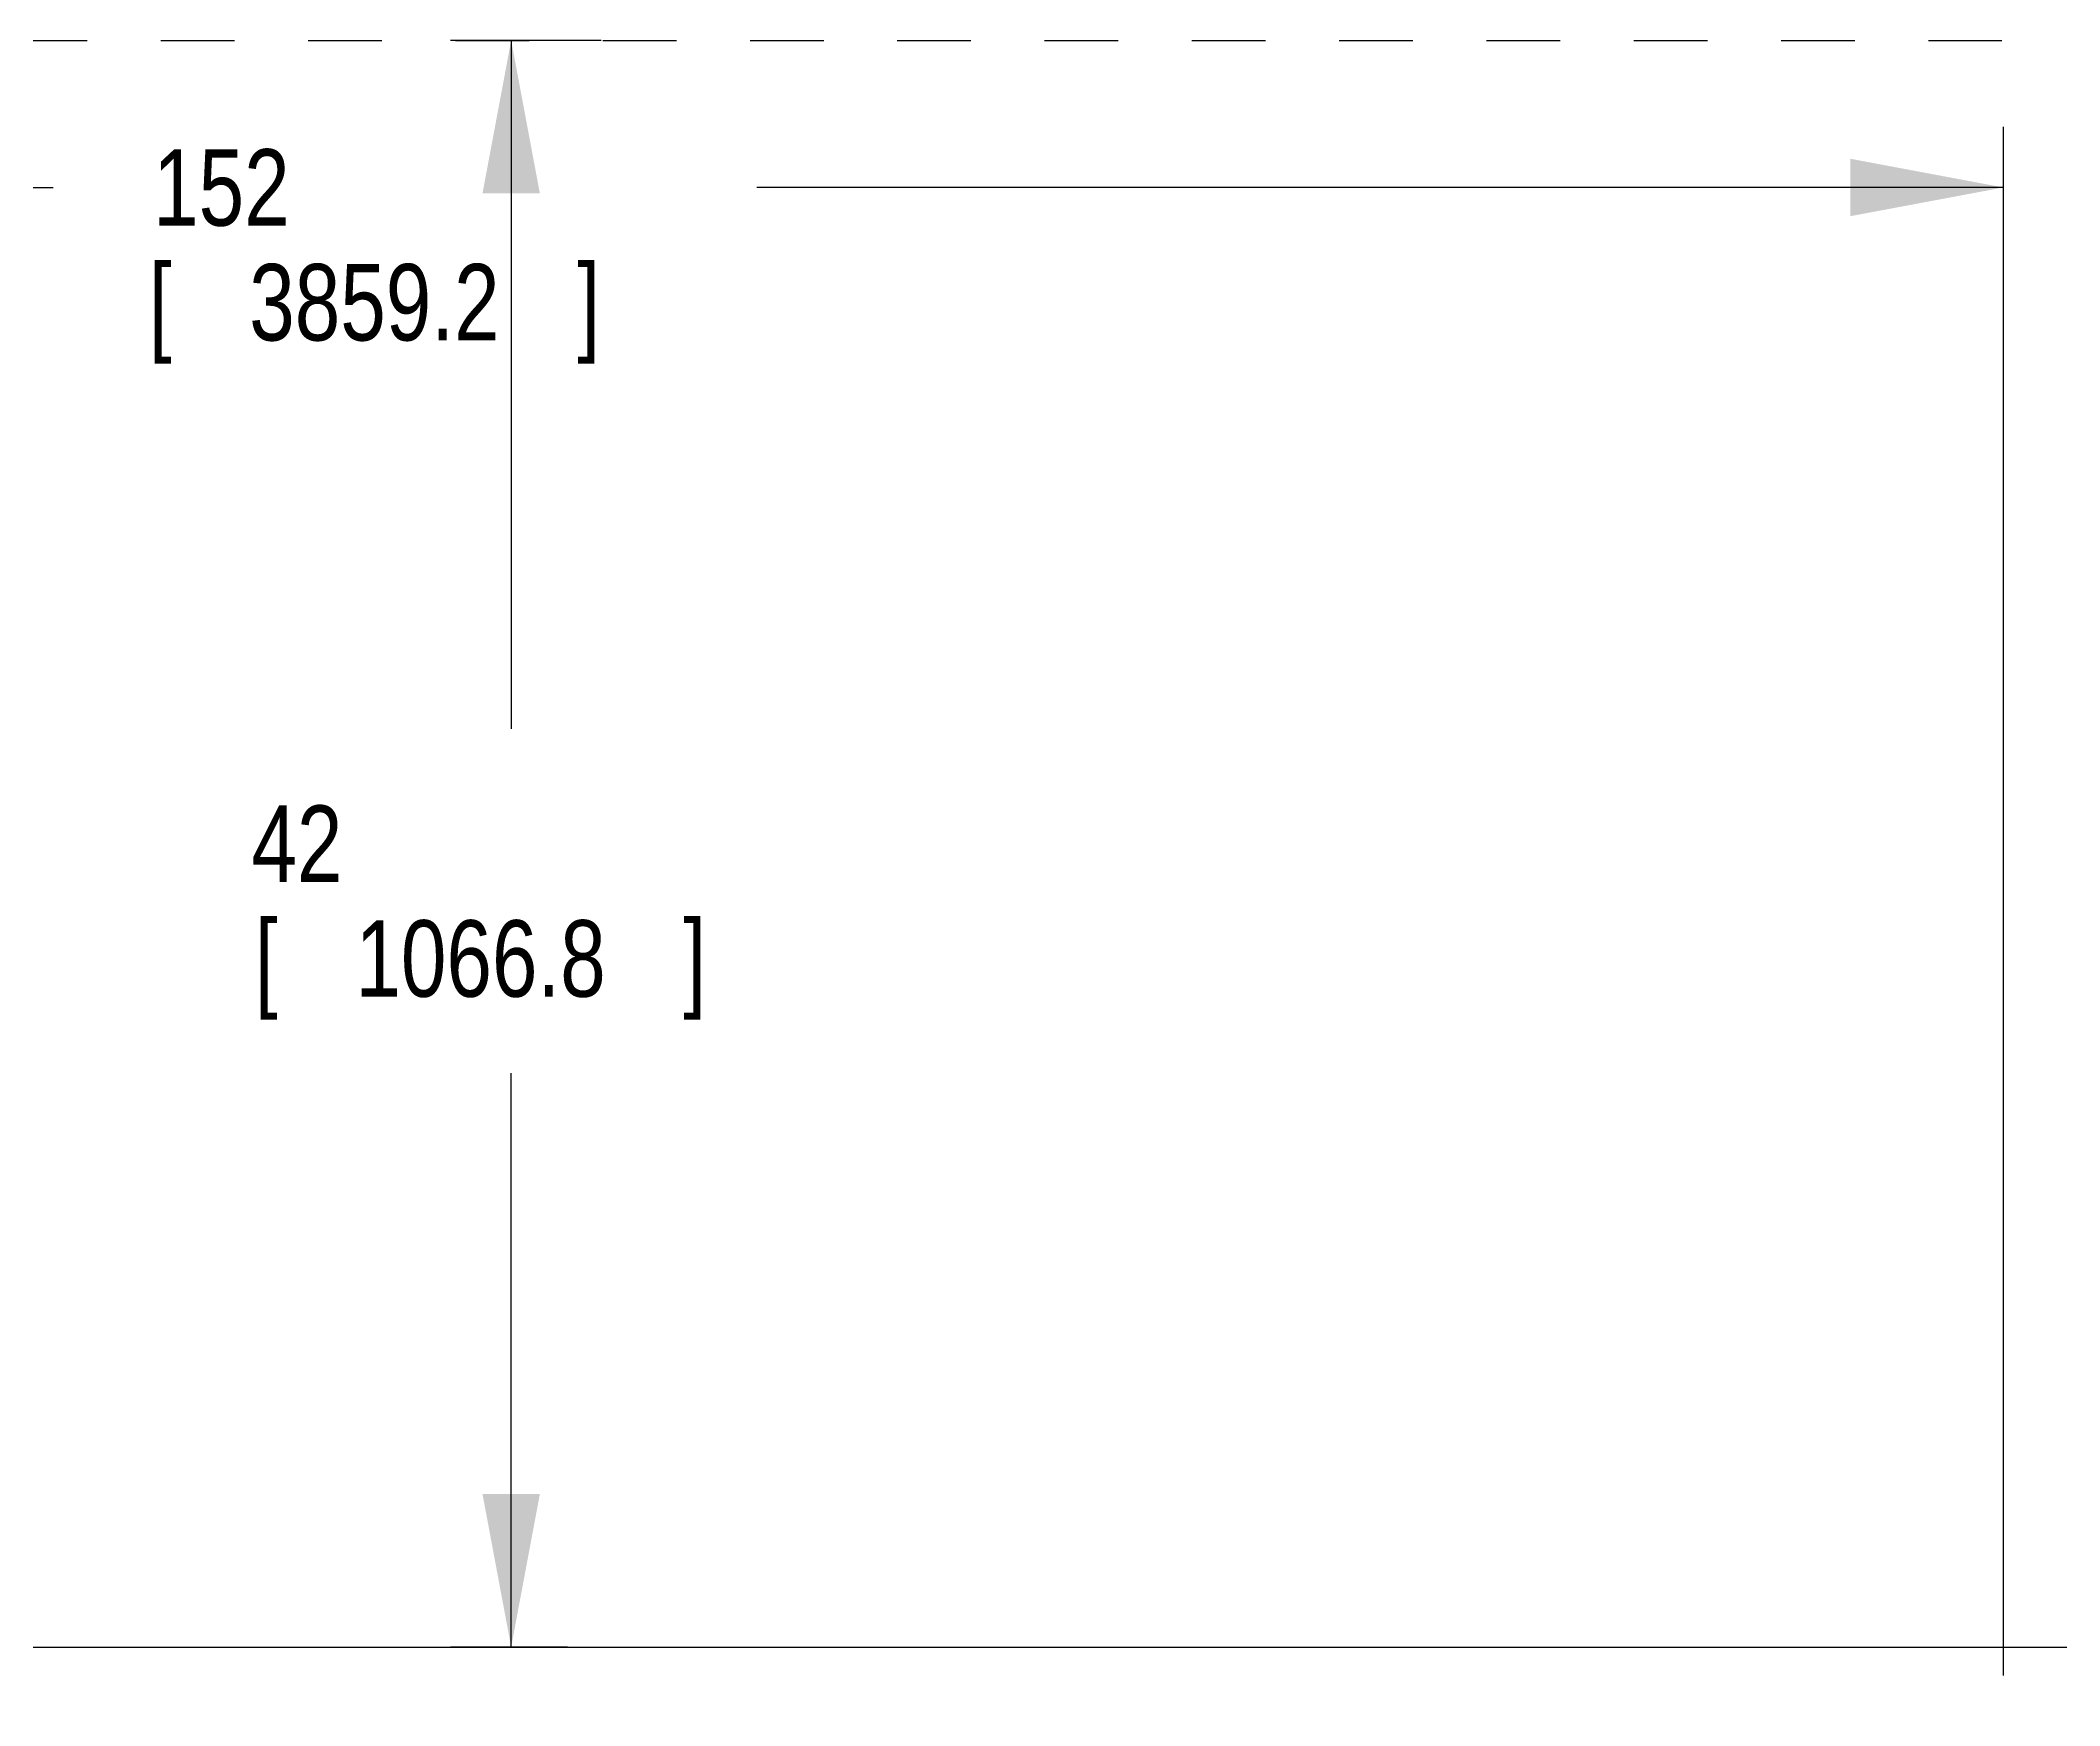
# Model space of a CAD drawing. Extents: x 0 to 350, y 0 to 250.
# Drawn here: x 224 to 276.8, y 168.3 to 211.8 of the extents above; entities that cross this region are included whole.
import ezdxf
from ezdxf.enums import TextEntityAlignment as Align

# ---------------------------------------------------------------- set-up
doc = ezdxf.new("R2010")
doc.units = 0
doc.header["$LTSCALE"] = 19.25
doc.linetypes.add('DASHED', pattern=[0.2, 0.1, -0.1])
doc.layers.get('0').update_dxf_attribs({"linetype": 'CONTINUOUS'})
for name, color, linetype in [('CURB-14-DIM', 6, 'CONTINUOUS'), ('CURB-24-DIM', 6, 'CONTINUOUS'), ('SERVCLEAR', 1, 'CONTINUOUS'), ('SERVCLRDIM', 1, 'CONTINUOUS'), ('UNIT-SOL', 7, 'CONTINUOUS')]:
    doc.layers.add(name, color=color, linetype=linetype)
doc.styles.get("Standard").update_dxf_attribs({"font": 'txt', "width": 0.8})
doc.dimstyles.get("Standard").update_dxf_attribs({"dimtxt": 0.18, "dimasz": 0.18, "dimexe": 0.18, "dimexo": 0.0625, "dimgap": 0.09, "dimtad": 0, "dimtih": 1, "dimtoh": 1, "dimzin": 0, "dimcen": 0.09, "dimazin": 3, "dimtfac": 1, "dimtofl": 0, "dimtmove": 0, "dimatfit": 3})

# ---------------------------------------------------------------- blocks, each defined once
blk = doc.blocks.new('_FILLED')
at = {"color": 0, "linetype": 'ByBlock'}
blk.add_solid([(0, 0), (-1, 0.1875), (-1, -0.1875)], dxfattribs=at)
blk = doc.blocks.new('*D12')
at = {"layer": 'SERVCLRDIM', "color": 1, "linetype": 'CONTINUOUS'}
for p, q in [((238.655, 211.83), (234.718, 211.83)), ((236.306, 211.83), (236.306, 193.83)), ((236.306, 169.83), (236.306, 184.83)), ((237.781, 169.83), (234.718, 169.83))]:
    blk.add_line(p, q, dxfattribs=at)
at = {"layer": 'SERVCLRDIM', "color": 1, "linetype": 'CONTINUOUS', "xscale": 4, "yscale": 4, "zscale": 4}
for p, rotation in [((236.306, 211.83), 90), ((236.306, 169.83), 270)]:
    blk.add_blockref('_FILLED', p, dxfattribs=dict(at, rotation=rotation))
at = {"layer": 'SERVCLRDIM', "color": 1, "linetype": 'CONTINUOUS', "width": 0.8}
for s, p in [('42', (230.706, 189.83)), ('[', (229.906, 186.83)), ('1066.8', (235.506, 186.83)), (']', (241.106, 186.83))]:
    blk.add_text(s, height=2, dxfattribs=at).set_placement(p, align=Align.CENTER)
blk = doc.blocks.new('*D30')
at = {"layer": 'CURB-24-DIM', "color": 6, "linetype": 'CONTINUOUS'}
for p, q in [((123.375, 203.982), (123.375, 209.572)), ((275.312, 169.084), (275.312, 209.572)), ((123.375, 207.985), (224.331, 207.985)), ((275.312, 207.985), (242.731, 207.985)), ((123.375, 196.274), (123.375, 200.662)), ((123.375, 168.019), (123.375, 192.302))]:
    blk.add_line(p, q, dxfattribs=at)
at = {"layer": 'CURB-24-DIM', "color": 6, "linetype": 'CONTINUOUS', "xscale": 4, "yscale": 4, "zscale": 4, "rotation": 180}
blk.add_blockref('_FILLED', (123.375, 207.985), dxfattribs=at)
at = {"layer": 'CURB-24-DIM', "color": 6, "linetype": 'CONTINUOUS', "xscale": 4, "yscale": 4, "zscale": 4}
blk.add_blockref('_FILLED', (275.312, 207.985), dxfattribs=at)
at = {"layer": 'CURB-24-DIM', "color": 6, "linetype": 'CONTINUOUS', "width": 0.8}
for s, p in [('152', (228.731, 206.985)), ('[', (227.131, 203.985)), ('3859.2', (232.731, 203.985)), (']', (238.331, 203.985))]:
    blk.add_text(s, height=2, dxfattribs=at).set_placement(p, align=Align.CENTER)
blk = doc.blocks.new('*D42')
at = {"layer": 'CURB-14-DIM', "color": 6, "linetype": 'CONTINUOUS'}
for p, q in [((123.375, 203.982), (123.375, 209.572)), ((275.312, 169.084), (275.312, 209.572)), ((123.375, 207.985), (224.331, 207.985)), ((275.312, 207.985), (242.731, 207.985)), ((123.375, 196.274), (123.375, 200.662)), ((123.375, 168.019), (123.375, 192.302))]:
    blk.add_line(p, q, dxfattribs=at)
at = {"layer": 'CURB-14-DIM', "color": 6, "linetype": 'CONTINUOUS', "xscale": 4, "yscale": 4, "zscale": 4, "rotation": 180}
blk.add_blockref('_FILLED', (123.375, 207.985), dxfattribs=at)
at = {"layer": 'CURB-14-DIM', "color": 6, "linetype": 'CONTINUOUS', "xscale": 4, "yscale": 4, "zscale": 4}
blk.add_blockref('_FILLED', (275.312, 207.985), dxfattribs=at)
at = {"layer": 'CURB-14-DIM', "color": 6, "linetype": 'CONTINUOUS', "width": 0.8}
for s, p in [('152', (228.731, 206.985)), ('[', (227.131, 203.985)), ('3859.2', (232.731, 203.985)), (']', (238.331, 203.985))]:
    blk.add_text(s, height=2, dxfattribs=at).set_placement(p, align=Align.CENTER)

msp = doc.modelspace()

# ---------------------------------------------------------------- linework, layer by layer
at = {"layer": 'SERVCLEAR', "color": 1, "linetype": 'DASHED'}
msp.add_line((0, 211.83), (314.27, 211.83), dxfattribs=at)
at = {"layer": 'UNIT-SOL', "color": 7, "linetype": 'CONTINUOUS'}
msp.add_line((120.5, 169.83), (278.25, 169.83), dxfattribs=at)

# ---------------------------------------------------------------- dimensions: what is measured, and where the dimension line sits
at = {"layer": 'CURB-14-DIM', "color": 6, "linetype": 'CONTINUOUS'}
dim = msp.add_linear_dim(base=(123.375, 207.985), p1=(275.312, 167.496), p2=(123.375, 166.432), angle=180, dimstyle='Standard', dxfattribs=at)
dim.commit()
dim.dimension.update_dxf_attribs({"geometry": '*D42', "text_midpoint": (232.731, 206.485), "dimtype": 128})
at = {"layer": 'CURB-24-DIM', "color": 6, "linetype": 'CONTINUOUS'}
dim = msp.add_linear_dim(base=(123.375, 207.985), p1=(275.312, 167.496), p2=(123.375, 166.432), angle=180, dimstyle='Standard', dxfattribs=at)
dim.commit()
dim.dimension.update_dxf_attribs({"geometry": '*D30', "text_midpoint": (232.731, 206.485), "dimtype": 128})
at = {"layer": 'SERVCLRDIM', "color": 1, "linetype": 'CONTINUOUS'}
dim = msp.add_linear_dim(base=(236.306, 169.83), p1=(240.242, 211.83), p2=(233.131, 169.83), angle=270, dimstyle='Standard', dxfattribs=at)
dim.commit()
dim.dimension.update_dxf_attribs({"geometry": '*D12', "text_midpoint": (235.506, 189.33), "dimtype": 128})

doc.saveas('drawing.dxf')
